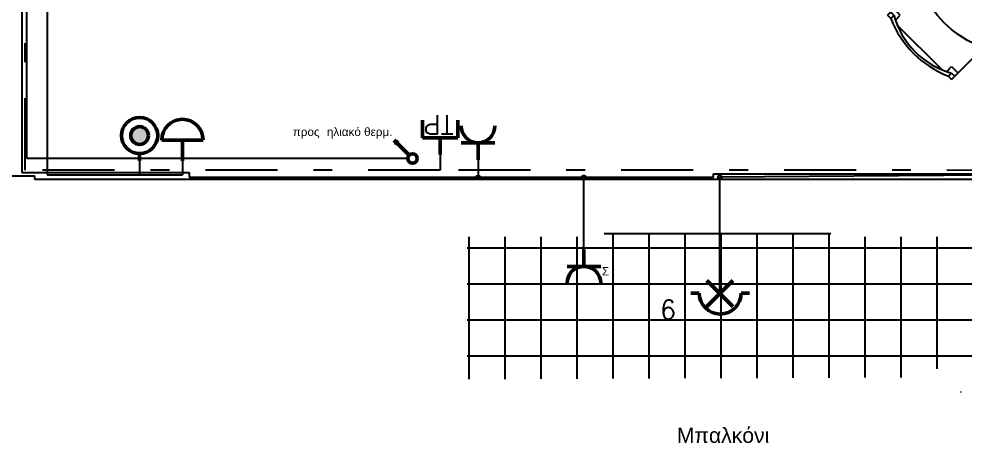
# Model space of a CAD drawing. Header units: metres. Extents: x -82.3 to -56.2, y 15.4 to 27.6.
# Drawn here: x -64.82 to -59.81, y 15.4 to 17.64 of the extents above; entities that cross this region are included whole.
import ezdxf
from ezdxf.lldxf.tags import DXFTag

# ---------------------------------------------------------------- set-up
doc = ezdxf.new("R2010")
doc.units = ezdxf.units.M
doc.header["$LTSCALE"] = 0.1
doc.linetypes.add('DASHDOT', pattern=[25.4, 12.7, -6.35, 0, -6.35])
for name, color, linetype in [('00-03-ekswterikoi', 254, 'Continuous'), ('00-03-furn', 254, 'Continuous'), ('BUILD_FL002_USER', 254, 'Continuous'), ('Γραμμή TV', 30, 'DIVIDE2'), ('Γραμμή Κουδουνιών-Κλειδαριάς', 190, 'Continuous'), ('Γραμμή Ρευματοδοτών', 3, 'Continuous'), ('Γραμμή Συσκευών', 1, 'Continuous'), ('Γραμμή Τηλεφώνου', 30, 'DASHDOT'), ('Γραμμή Φωτισμού', 5, 'Continuous')]:
    doc.layers.add(name, color=color, linetype=linetype)
doc.layers.add('Electrical', color=255, linetype='Continuous', lineweight=50)
doc.styles.add('KANABOS', font='arial.ttf')
doc.styles.add('Romans', font='Romans.shx')
tags = doc.linetypes.add('DIVIDE2', pattern=[0.625, 0.25, -0.125, 0, -0.125, 0, -0.125]).pattern_tags.tags
tags[14:15] = [DXFTag(74, 4), DXFTag(75, 0), DXFTag(340, '0'), DXFTag(46, 1.0), DXFTag(50, 0.0), DXFTag(44, 0.0), DXFTag(45, 0.0)]
tags[12:13] = [DXFTag(74, 4), DXFTag(75, 0), DXFTag(340, '0'), DXFTag(46, 1.0), DXFTag(50, 0.0), DXFTag(44, 0.0), DXFTag(45, 0.0)]
tags[10:11] = [DXFTag(74, 4), DXFTag(75, 0), DXFTag(340, '0'), DXFTag(46, 1.0), DXFTag(50, 0.0), DXFTag(44, 0.0), DXFTag(45, 0.0)]
tags[8:9] = [DXFTag(74, 4), DXFTag(75, 0), DXFTag(340, '0'), DXFTag(46, 1.0), DXFTag(50, 0.0), DXFTag(44, 0.0), DXFTag(45, 0.0)]
tags[6:7] = [DXFTag(74, 4), DXFTag(75, 0), DXFTag(340, '0'), DXFTag(46, 1.0), DXFTag(50, 0.0), DXFTag(44, 0.0), DXFTag(45, 0.0)]
tags[4:5] = [DXFTag(74, 4), DXFTag(75, 0), DXFTag(340, '0'), DXFTag(46, 1.0), DXFTag(50, 0.0), DXFTag(44, 0.0), DXFTag(45, 0.0)]
pattern_1 = [(0, (-135.498, -2.004), (0, 6.985), [5.08, -1.905]), (90, (-135.498, -2.004), (-6.985, 4e-16), [5.08, -1.905])]

# ---------------------------------------------------------------- blocks, each defined once
blk = doc.blocks.new('SYMBOL_Table_1_2D')
blk.add_circle((0, 0), 0.45)
blk = doc.blocks.new('table1')
at = {"extrusion": (-0.707107, 0.707107, -4.59227e-16)}
for p, q in [((67.3719, 23.3632, 1.44), (67.3549, 23.3463, 1.44)), ((67.0324, 23.0238, 1.44), (67.0494, 23.0408, 1.44))]:
    blk.add_line(p, q, dxfattribs=at)
for p, q in [((67.3719, 23.3632, 1.44), (67.3549, 23.3463, 1.44)), ((67.3719, 23.3293, 1.44), (67.3549, 23.3463, 1.44)), ((67.3719, 23.3632, 1.44), (67.3888, 23.3463, 1.44)), ((67.3719, 23.3632, 1.44), (67.5416, 23.1935, 1.44)), ((67.3719, 23.3293, 1.44), (67.3888, 23.3463, 1.44)), ((67.8863, 23.1935, 1.44), (68.056, 23.3632, 1.44)), ((68.056, 23.3632, 1.44), (68.039, 23.3463, 1.44)), ((68.056, 23.3293, 1.44), (68.039, 23.3463, 1.44)), ((68.056, 23.3632, 1.44), (68.0729, 23.3463, 1.44)), ((68.056, 23.3293, 1.44), (68.0729, 23.3463, 1.44)), ((67.0842, 23.0755, 1.44), (67.3201, 23.3115, 1.44)), ((67.3459, 23.3213, 1.44), (67.3719, 23.2954, 1.44)), ((68.0819, 23.3213, 1.44), (68.056, 23.2954, 1.44)), ((68.1077, 23.3115, 1.44), (68.3436, 23.0755, 1.44)), ((67.0324, 23.0238, 1.44), (67.0494, 23.0408, 1.44)), ((67.0664, 23.0238, 1.44), (67.0494, 23.0408, 1.44)), ((67.0744, 23.0498, 1.44), (67.1003, 23.0238, 1.44)), ((68.3534, 23.0498, 1.44), (68.3275, 23.0238, 1.44)), ((68.3614, 23.0238, 1.44), (68.3784, 23.0408, 1.44)), ((68.3954, 23.0238, 1.44), (68.3784, 23.0408, 1.44)), ((67.0324, 23.0238, 1.44), (67.0494, 23.0069, 1.44)), ((67.2021, 22.8541, 1.44), (67.0324, 23.0238, 1.44)), ((67.0664, 23.0238, 1.44), (67.0494, 23.0069, 1.44)), ((68.3954, 23.0238, 1.44), (68.2257, 22.8541, 1.44)), ((68.3614, 23.0238, 1.44), (68.3784, 23.0069, 1.44)), ((68.3954, 23.0238, 1.44), (68.3784, 23.0069, 1.44)), ((67.2021, 22.5094, 1.44), (67.0324, 22.3397, 1.44)), ((68.3954, 22.3397, 1.44), (68.2257, 22.5094, 1.44)), ((67.0324, 22.3397, 1.44), (67.0494, 22.3567, 1.44)), ((67.0324, 22.3397, 1.44), (67.0494, 22.3227, 1.44)), ((67.0664, 22.3397, 1.44), (67.0494, 22.3567, 1.44)), ((67.0664, 22.3397, 1.44), (67.0494, 22.3227, 1.44)), ((67.0744, 22.3138, 1.44), (67.1003, 22.3397, 1.44)), ((68.3534, 22.3138, 1.44), (68.3275, 22.3397, 1.44)), ((68.3614, 22.3397, 1.44), (68.3784, 22.3567, 1.44)), ((68.3614, 22.3397, 1.44), (68.3784, 22.3227, 1.44)), ((68.3954, 22.3397, 1.44), (68.3784, 22.3567, 1.44)), ((68.3954, 22.3397, 1.44), (68.3784, 22.3227, 1.44)), ((67.0842, 22.288, 1.44), (67.3201, 22.052, 1.44)), ((68.1077, 22.052, 1.44), (68.3436, 22.288, 1.44)), ((67.3719, 22.0003, 1.44), (67.5416, 22.17, 1.44)), ((67.8863, 22.17, 1.44), (68.056, 22.0003, 1.44)), ((67.3459, 22.0422, 1.44), (67.3719, 22.0682, 1.44)), ((68.0819, 22.0422, 1.44), (68.056, 22.0682, 1.44)), ((67.3719, 22.0342, 1.44), (67.3549, 22.0173, 1.44)), ((67.3719, 22.0003, 1.44), (67.3549, 22.0173, 1.44)), ((67.3719, 22.0342, 1.44), (67.3888, 22.0173, 1.44)), ((67.3719, 22.0003, 1.44), (67.3888, 22.0173, 1.44)), ((68.056, 22.0342, 1.44), (68.039, 22.0173, 1.44)), ((68.056, 22.0003, 1.44), (68.039, 22.0173, 1.44)), ((68.056, 22.0342, 1.44), (68.0729, 22.0173, 1.44)), ((68.056, 22.0003, 1.44), (68.0729, 22.0173, 1.44))]:
    blk.add_line(p, q)
at = {"extrusion": (-0.70573, -0.70573, 0.062378)}
for p, q in [((67.3719, 23.3293, 1.44), (67.3549, 23.3463, 1.44)), ((68.056, 23.3293, 1.44), (68.039, 23.3463, 1.44)), ((68.056, 23.2954, 1.44), (68.022, 23.3293, 1.44)), ((68.3275, 23.0238, 1.44), (68.3614, 22.9899, 1.44)), ((68.3614, 23.0238, 1.44), (68.3784, 23.0069, 1.44)), ((68.3614, 22.3397, 1.44), (68.3784, 22.3227, 1.44))]:
    blk.add_line(p, q, dxfattribs=at)
at = {"extrusion": (0.707107, 0.707107, 0)}
for p, q in [((67.3719, 23.3632, 1.44), (67.3888, 23.3463, 1.44)), ((68.3954, 22.3397, 1.44), (68.3784, 22.3567, 1.44))]:
    blk.add_line(p, q, dxfattribs=at)
at = {"extrusion": (0.70573, -0.70573, 0.062378)}
for p, q in [((67.3719, 23.3293, 1.44), (67.3888, 23.3463, 1.44)), ((68.056, 23.3293, 1.44), (68.0729, 23.3463, 1.44)), ((68.056, 23.3293, 1.44), (68.0729, 23.3463, 1.44)), ((67.3719, 23.2954, 1.44), (67.4058, 23.3293, 1.44)), ((67.0664, 23.0238, 1.44), (67.0494, 23.0069, 1.44)), ((67.1003, 23.0238, 1.44), (67.0664, 22.9899, 1.44)), ((67.0664, 22.3397, 1.44), (67.0494, 22.3227, 1.44)), ((67.0664, 22.3397, 1.44), (67.0494, 22.3227, 1.44))]:
    blk.add_line(p, q, dxfattribs=at)
at = {"extrusion": (-0.707107, 0.707107, 0)}
for p, q in [((68.056, 23.3632, 1.44), (68.039, 23.3463, 1.44)), ((67.0324, 22.3397, 1.44), (67.0494, 22.3567, 1.44))]:
    blk.add_line(p, q, dxfattribs=at)
at = {"extrusion": (0.707107, 0.707107, -4.59227e-16)}
for p, q in [((68.056, 23.3632, 1.44), (68.0729, 23.3463, 1.44)), ((68.3954, 23.0238, 1.44), (68.3784, 23.0408, 1.44))]:
    blk.add_line(p, q, dxfattribs=at)
at = {"extrusion": (0.70573, 0.70573, 0.062378)}
for p, q in [((67.0664, 23.0238, 1.44), (67.0494, 23.0408, 1.44)), ((67.0664, 23.0238, 1.44), (67.0494, 23.0408, 1.44)), ((67.0664, 22.3397, 1.44), (67.0494, 22.3567, 1.44)), ((67.1003, 22.3397, 1.44), (67.0664, 22.3737, 1.44)), ((67.3719, 22.0682, 1.44), (67.4058, 22.0342, 1.44)), ((67.3719, 22.0342, 1.44), (67.3888, 22.0173, 1.44)), ((68.056, 22.0342, 1.44), (68.0729, 22.0173, 1.44)), ((68.056, 22.0342, 1.44), (68.0729, 22.0173, 1.44))]:
    blk.add_line(p, q, dxfattribs=at)
at = {"extrusion": (-0.70573, 0.70573, 0.062378)}
for p, q in [((68.3614, 23.0238, 1.44), (68.3784, 23.0408, 1.44)), ((68.3275, 22.3397, 1.44), (68.3614, 22.3737, 1.44)), ((68.3614, 22.3397, 1.44), (68.3784, 22.3567, 1.44)), ((68.056, 22.0682, 1.44), (68.022, 22.0342, 1.44)), ((67.3719, 22.0342, 1.44), (67.3549, 22.0173, 1.44)), ((68.056, 22.0342, 1.44), (68.039, 22.0173, 1.44))]:
    blk.add_line(p, q, dxfattribs=at)
at = {"extrusion": (-0.707107, -0.707107, 0)}
for p, q in [((67.0324, 23.0238, 1.44), (67.0494, 23.0069, 1.44)), ((68.056, 22.0003, 1.44), (68.039, 22.0173, 1.44))]:
    blk.add_line(p, q, dxfattribs=at)
at = {"extrusion": (0.707107, -0.707107, 0)}
for p, q in [((68.3954, 23.0238, 1.44), (68.3784, 23.0069, 1.44)), ((67.3719, 22.0003, 1.44), (67.3888, 22.0173, 1.44))]:
    blk.add_line(p, q, dxfattribs=at)
at = {"extrusion": (-0.707107, -0.707107, -4.59227e-16)}
for p, q in [((67.0324, 22.3397, 1.44), (67.0494, 22.3227, 1.44)), ((67.3719, 22.0003, 1.44), (67.3549, 22.0173, 1.44))]:
    blk.add_line(p, q, dxfattribs=at)
at = {"extrusion": (0.707107, -0.707107, -4.59227e-16)}
for p, q in [((68.3954, 22.3397, 1.44), (68.3784, 22.3227, 1.44)), ((68.056, 22.0003, 1.44), (68.0729, 22.0173, 1.44))]:
    blk.add_line(p, q, dxfattribs=at)
for centre, major_axis, start_param, end_param in [((67.5526, 22.8431, 1.44), (0.3823, 0.3823), 1.159768, 1.981825), ((67.8752, 22.8431, 1.44), (0.3823, 0.3823), 5.872157, 6.694214), ((67.4882, 22.9075, 1.44), (-0.3094, 0.3094), -0.516182, 0.516262), ((67.9396, 22.9075, 1.44), (0.3094, 0.3094), 5.767004, 6.799447), ((67.4882, 22.4561, 1.44), (-0.3094, 0.3094), 1.054535, 2.086978), ((67.9396, 22.4561, 1.44), (-0.3094, 0.3094), 2.625331, 3.657774), ((67.5526, 22.5204, 1.44), (0.3823, 0.3823), 2.730564, 3.552621), ((67.8752, 22.5204, 1.44), (0.3823, 0.3823), 4.301361, 5.123417)]:
    blk.add_ellipse(centre, major_axis=major_axis, ratio=1, start_param=start_param, end_param=end_param)
at = {"xscale": 1.200000000000008, "yscale": 1.200000000000008, "zscale": 1.500000000000004, "rotation": 44.99999999999956}
blk.add_blockref('SYMBOL_Table_1_2D', (67.7139, 22.6818, 1.44), dxfattribs=at)

msp = doc.modelspace()

# ---------------------------------------------------------------- hatches: boundary and pattern name
at = {"layer": '00-03-ekswterikoi', "ltscale": 0.3}
h = msp.add_hatch(dxfattribs=at)
h.set_pattern_fill('NET', color=253, scale=0.06, style=0)
h.set_pattern_definition([(0, (-57.09974, 25.57588), (0, 0.1905), []), (90, (-57.09974, 25.57588), (-0.1905, 1e-17), [])])
h.paths.add_polyline_path([(-62.4447, 15.7377), (-60.0197, 15.747), (-59.8772, 15.7435), (-60.0197, 15.747), (-60.0197, 15.8549), (-59.8294, 15.6667), (-59.8294, 15.7417), (-59.6294, 15.7417), (-59.6197, 16.1908), (-59.6197, 16.4908), (-60.4697, 16.4908), (-60.4697, 16.5057), (-60.5197, 16.5057), (-61.7197, 16.5057), (-61.7697, 16.5057), (-61.7697, 16.4908), (-62.4447, 16.4908)])
at = {"layer": 'Electrical', "ltscale": 2}
h = msp.add_hatch(color=256, dxfattribs=at)
h.dxf.hatch_style = 1
edge = h.paths.add_edge_path()
edge.add_arc((-64.1788, 17.0262), 0.0469, 0, 360)
at = {"layer": 'Γραμμή Ρευματοδοτών', "ltscale": 0.3}
h = msp.add_hatch(dxfattribs=at)
h.set_pattern_fill('ANGLE', color=256)
h.set_pattern_definition(pattern_1)
h.paths.add_polyline_path([(-59.0325, 16.8237), (-59.0525, 16.8237, 0.159286), (-59.0506, 16.8178), (-59.0345, 16.8178, 0.159286)])
h.paths.add_polyline_path([(-59.0345, 16.8178), (-59.0506, 16.8178, 0.507313)])
h.paths.add_polyline_path([(-59.0425, 16.8337), (-59.0425, 16.8237), (-59.0325, 16.8237, 0.414214)])
h.paths.add_polyline_path([(-59.0425, 16.8337, 0.414214), (-59.0525, 16.8237), (-59.0425, 16.8237)])
h.paths.add_polyline_path([(-60.6487, 20.9537), (-60.6587, 20.9537), (-60.6587, 20.9437, 0.414214)])
h.paths.add_polyline_path([(-60.6587, 20.9537), (-60.6687, 20.9537, 0.414214), (-60.6587, 20.9437)])
h.paths.add_polyline_path([(-60.6687, 20.9537), (-60.6487, 20.9537, 1)])
h.paths.add_polyline_path([(-61.7976, 20.9537), (-61.7776, 20.9537, 1)])
h.paths.add_polyline_path([(-61.7776, 20.9537), (-61.7876, 20.9537), (-61.7876, 20.9437, 0.414214)])
h.paths.add_polyline_path([(-61.7876, 20.9537), (-61.7976, 20.9537, 0.414214), (-61.7876, 20.9437)])
h = msp.add_hatch(dxfattribs=at)
h.set_pattern_fill('ANGLE', color=256)
h.set_pattern_definition(pattern_1)
h.paths.add_polyline_path([(-62.3872, 16.8155, 0.414214), (-62.3972, 16.8055), (-62.3872, 16.8055)])
h.paths.add_polyline_path([(-62.3872, 16.8155), (-62.3872, 16.8055), (-62.3772, 16.8055, 0.414214)])
h.paths.add_polyline_path([(-62.3772, 16.8055), (-62.3872, 16.8055), (-62.3972, 16.8055, 0.305642), (-62.3909, 16.7962), (-62.3834, 16.7962, 0.305642)])
h.paths.add_polyline_path([(-61.8371, 16.8055), (-61.8171, 16.8055, 1)])
h.paths.add_polyline_path([(-61.8271, 16.8055), (-61.8371, 16.8055, 0.305642), (-61.8308, 16.7962), (-61.8271, 16.7962)])
h.paths.add_polyline_path([(-61.8171, 16.8055), (-61.8271, 16.8055), (-61.8271, 16.7962), (-61.8233, 16.7962, 0.305642)])
h = msp.add_hatch(dxfattribs=at)
h.set_pattern_fill('ANGLE', color=256)
h.set_pattern_definition(pattern_1)
h.paths.add_polyline_path([(-61.8371, 16.8055), (-61.8171, 16.8055, 1)])
h.paths.add_polyline_path([(-61.8271, 16.8055), (-61.8371, 16.8055, 0.305642), (-61.8308, 16.7962), (-61.8271, 16.7962)])
h.paths.add_polyline_path([(-61.8171, 16.8055), (-61.8271, 16.8055), (-61.8271, 16.7962), (-61.8233, 16.7962, 0.305642)])
h.paths.add_polyline_path([(-62.3772, 16.8055), (-62.3972, 16.8055, 0.305642), (-62.3909, 16.7962), (-62.3834, 16.7962, 0.305642)])
h.paths.add_polyline_path([(-62.3872, 16.8155, 0.414214), (-62.3972, 16.8055), (-62.3872, 16.8055)])
h.paths.add_polyline_path([(-62.3872, 16.8155), (-62.3872, 16.8055), (-62.3772, 16.8055, 0.414214)])
h = msp.add_hatch(dxfattribs=at)
h.set_pattern_fill('ANGLE', color=256)
h.set_pattern_definition(pattern_1)
h.paths.add_polyline_path([(-62.3834, 16.7962), (-62.3909, 16.7962, 0.194549)])
h.paths.add_polyline_path([(-61.8233, 16.7962), (-61.8271, 16.7962), (-61.8271, 16.7955, 0.096371)])
h.paths.add_polyline_path([(-61.8271, 16.7962), (-61.8308, 16.7962, 0.096371), (-61.8271, 16.7955)])
at = {"layer": 'Γραμμή Φωτισμού', "ltscale": 0.3}
h = msp.add_hatch(dxfattribs=at)
h.set_pattern_fill('ANGLE', color=256)
h.set_pattern_definition(pattern_1)
h.paths.add_polyline_path([(-61.1174, 16.8058, 0.329896), (-61.1103, 16.7962), (-61.1074, 16.7962), (-61.1074, 16.8058), (-61.0974, 16.8059, 0.996005)])
h = msp.add_hatch(dxfattribs=at)
h.set_pattern_fill('ANGLE', color=256)
h.set_pattern_definition(pattern_1)
h.paths.add_polyline_path([(-61.1174, 16.8058, 0.329896), (-61.1103, 16.7962), (-61.1074, 16.7962), (-61.1074, 16.8058), (-61.0974, 16.8059, 0.996005)])
h.paths.add_polyline_path([(-61.0974, 16.8058, 0.002002), (-61.0974, 16.8059), (-61.1074, 16.8058), (-61.1074, 16.7962), (-61.1045, 16.7962, 0.329896)])
h = msp.add_hatch(dxfattribs=at)
h.set_pattern_fill('ANGLE', color=256)
h.set_pattern_definition(pattern_1)
h.paths.add_polyline_path([(-61.1074, 16.7962), (-61.1103, 16.7962, 0.074181), (-61.1074, 16.7958)])
h.paths.add_polyline_path([(-61.0974, 16.8058, 0.002002), (-61.0974, 16.8059), (-61.1074, 16.8058), (-61.1074, 16.7962), (-61.1045, 16.7962, 0.329896)])
h.paths.add_polyline_path([(-61.1045, 16.7962), (-61.1074, 16.7962), (-61.1074, 16.7958, 0.074181)])
h = msp.add_hatch(dxfattribs=at)
h.set_pattern_fill('ANGLE', color=256)
h.set_pattern_definition(pattern_1)
h.paths.add_polyline_path([(-61.1045, 16.7962), (-61.1074, 16.7962), (-61.1074, 16.7958, 0.074181)])
h.paths.add_polyline_path([(-61.1074, 16.7962), (-61.1103, 16.7962, 0.074181), (-61.1074, 16.7958)])

# ---------------------------------------------------------------- linework, layer by layer
at = {"layer": '00-03-ekswterikoi', "color": 253, "ltscale": 0.3}
msp.add_line((-60.5197, 16.5057), (-61.7197, 16.5057), dxfattribs=at)
at = {"layer": 'Electrical'}
for p, q in [((-62.6811, 17.0611, -9.4), (-62.6811, 17.1078, -9.4)), ((-63.9524, 17.0025, -9.4), (-64.0618, 17.0025, -9.4)), ((-63.9524, 16.8931, -9.4), (-63.9524, 17.0025, -9.4)), ((-63.9524, 17.0025, -9.4), (-63.843, 17.0025, -9.4)), ((-62.5878, 16.9251, -9.4), (-62.5878, 17.0145, -9.4)), ((-62.3872, 16.988, -7.96), (-62.4766, 16.988, -7.96)), ((-62.3872, 16.8985, -7.96), (-62.3872, 16.988, -7.96)), ((-62.3872, 16.988, -7.96), (-62.2977, 16.988, -7.96)), ((-61.8271, 16.4238, -7.96), (-61.8271, 16.3343, -7.96)), ((-61.8271, 16.3343, -7.96), (-61.9165, 16.3343, -7.96)), ((-61.8271, 16.3343, -7.96), (-61.7376, 16.3343, -7.96)), ((-61.0388, 16.1225, -7.96), (-61.176, 16.2597, -7.96)), ((-61.176, 16.1225, -7.96), (-61.0388, 16.2597, -7.96)), ((-61.2166, 16.193, -7.96), (-61.2611, 16.193, -7.96)), ((-60.9944, 16.193, -7.96), (-60.9499, 16.193, -7.96))]:
    msp.add_line(p, q, dxfattribs=at)
at = {"layer": 'Electrical', "linetype": 'Continuous'}
for p, q in [((-62.4945, 17.0145, -9.4), (-62.4945, 17.1078, -9.4)), ((-62.6811, 17.0145, -9.4), (-62.6811, 17.0611, -9.4)), ((-62.5878, 17.0145, -9.4), (-62.6811, 17.0145, -9.4)), ((-62.5878, 17.0145, -9.4), (-62.4945, 17.0145, -9.4))]:
    msp.add_line(p, q, dxfattribs=at)
at = {"layer": 'Electrical', "ltscale": 0.3}
for p, q in [((-62.7521, 16.9224, -9.4), (-62.832, 17.0024, -9.4)), ((-62.832, 17.0024, -9.4), (-62.8111, 16.9898, -9.4)), ((-62.832, 17.0024, -9.4), (-62.8194, 16.9811, -9.4)), ((-64.1788, 16.8931, -9.4), (-64.1788, 16.9304, -9.4))]:
    msp.add_line(p, q, dxfattribs=at)
at = {"layer": 'Electrical'}
for radius in [0.0958, 0.0469]:
    msp.add_circle((-64.1788, 17.0262, -9.4), radius, dxfattribs=at)
at = {"layer": 'Electrical', "ltscale": 0.3}
msp.add_circle((-62.7343, 16.9047, -9.4), 0.0251, dxfattribs=at)
at = {"layer": 'Electrical'}
for centre, radius, start, end in [((-63.9524, 17.0025, -9.4), 0.1094, 0, 180), ((-62.3872, 17.0774, -7.96), 0.0894, 180, 0), ((-61.8271, 16.2449, -7.96), 0.0894, 0, 180), ((-61.1055, 16.193, -7.96), 0.1111, 180, 0)]:
    msp.add_arc(centre, radius, start, end, dxfattribs=at)
at = {"layer": 'Γραμμή TV', "ltscale": 0.3}
for p, q in [((-67.8702, 16.8131, -10.3074), (-64.735, 16.8131, -10.3074)), ((-64.735, 16.8131, -10.3074), (-64.735, 16.7962, -10.3074)), ((-64.735, 16.7962, -10.3074), (-58.653, 16.7962, -10.3074))]:
    msp.add_line(p, q, dxfattribs=at)
at = {"layer": 'Γραμμή Κουδουνιών-Κλειδαριάς', "ltscale": 0.3}
for p, q in [((-64.6684, 17.7442, -7.96), (-64.6684, 16.8184, -7.96)), ((-64.1788, 16.8931, -9.4), (-64.1788, 16.8184, -9.4)), ((-63.9524, 16.8931, -9.4), (-63.9524, 16.8184, -9.4)), ((-64.6684, 16.8184, -7.96), (-63.9524, 16.8184, -7.96))]:
    msp.add_line(p, q, dxfattribs=at)
at = {"layer": 'Γραμμή Ρευματοδοτών', "ltscale": 0.3}
for p, q in [((-64.8032, 18.5969, -9.4), (-64.8032, 16.8313, -9.4)), ((-62.3872, 16.8985, -7.96), (-62.3872, 16.8055, -7.96)), ((-64.8032, 16.8313, -9.4), (-63.9168, 16.8313, -9.4)), ((-63.9168, 16.8313, -9.4), (-63.9168, 16.8055, -9.4)), ((-63.9168, 16.8055, -9.4), (-61.1406, 16.8055, -9.4)), ((-61.8271, 16.4238, -7.96), (-61.8271, 16.8055, -7.96)), ((-61.1406, 16.8055, -9.4), (-61.1406, 16.8237, -9.4)), ((-61.1406, 16.8237, -9.4), (-58.973, 16.8237, -9.4))]:
    msp.add_line(p, q, dxfattribs=at)
for centre in [(-62.3872, 16.8055, -7.96), (-61.8271, 16.8055, -7.96)]:
    msp.add_circle(centre, 0.01, dxfattribs=at)
at = {"layer": 'Γραμμή Συσκευών', "ltscale": 0.3}
for p, q in [((-64.7753, 16.9047, -9.4), (-64.7753, 18.5649, -9.4)), ((-62.7594, 16.9047, -9.4), (-64.7753, 16.9047, -9.4))]:
    msp.add_line(p, q, dxfattribs=at)
at = {"layer": 'Γραμμή Τηλεφώνου', "ltscale": 0.3}
for p, q in [((-64.7855, 16.8429, -9.4), (-64.7855, 18.6184, -9.4)), ((-62.5878, 16.9251, -9.4), (-62.5878, 16.8429, -9.4)), ((-62.5878, 16.8429, -9.4), (-64.7855, 16.8429, -9.4)), ((-58.6626, 16.8418), (-62.5878, 16.8429, -9.4))]:
    msp.add_line(p, q, dxfattribs=at)
at = {"layer": 'Γραμμή Φωτισμού', "ltscale": 0.3}
for p, q in [((-59.6104, 16.8178), (-61.1074, 16.8058)), ((-61.1074, 16.1911, -7.96), (-61.1074, 16.8058, -7.96))]:
    msp.add_line(p, q, dxfattribs=at)
msp.add_circle((-61.1074, 16.8058), 0.01, dxfattribs=at)

# ---------------------------------------------------------------- block references
at = {"layer": '00-03-furn', "rotation": 180}
msp.add_blockref('table1', (8.1753, 40.686, -9.4), dxfattribs=at)

# ---------------------------------------------------------------- texts
at = {"layer": 'BUILD_FL002_USER', "style": 'KANABOS'}
msp.add_text('Μπαλκόνι', height=0.08, dxfattribs=at).set_placement((-61.3352, 15.4009, -9.4))
at = {"layer": 'Electrical', "ltscale": 0.3, "insert": (-62.675, 17.1335, -10.84), "char_height": 0.1, "attachment_point": 9, "rotation": 179.8221, "style": 'Romans'}
msp.add_mtext_dynamic_manual_height_columns('TP', width=0.374975, gutter_width=0.5, heights=[0], dxfattribs=at)
at = {"layer": 'Electrical', "ltscale": 0.3, "char_height": 0.1, "attachment_point": 9, "style": 'Romans'}
for s, width, insert in [('{\\fArial|b0|i0|c161|p34;\\H0.442x;προς\\H2.2624x; \\H0.442x;ηλιακό θερμ.}', 0.719339, (-62.8409, 17.0103, -9.4)), ('6', 0.238853, (-61.3388, 16.0547))]:
    msp.add_mtext_dynamic_manual_height_columns(s, width=width, gutter_width=0.5, heights=[0], dxfattribs=dict(at, insert=insert))
at = {"layer": 'Electrical', "insert": (-61.6935, 16.2862, -7.96), "char_height": 0.044194, "width": 0.060496, "attachment_point": 9}
msp.add_mtext('{\\fArial|b0|i0|c161|p34;Σ}', dxfattribs=at)

doc.saveas('drawing.dxf')
